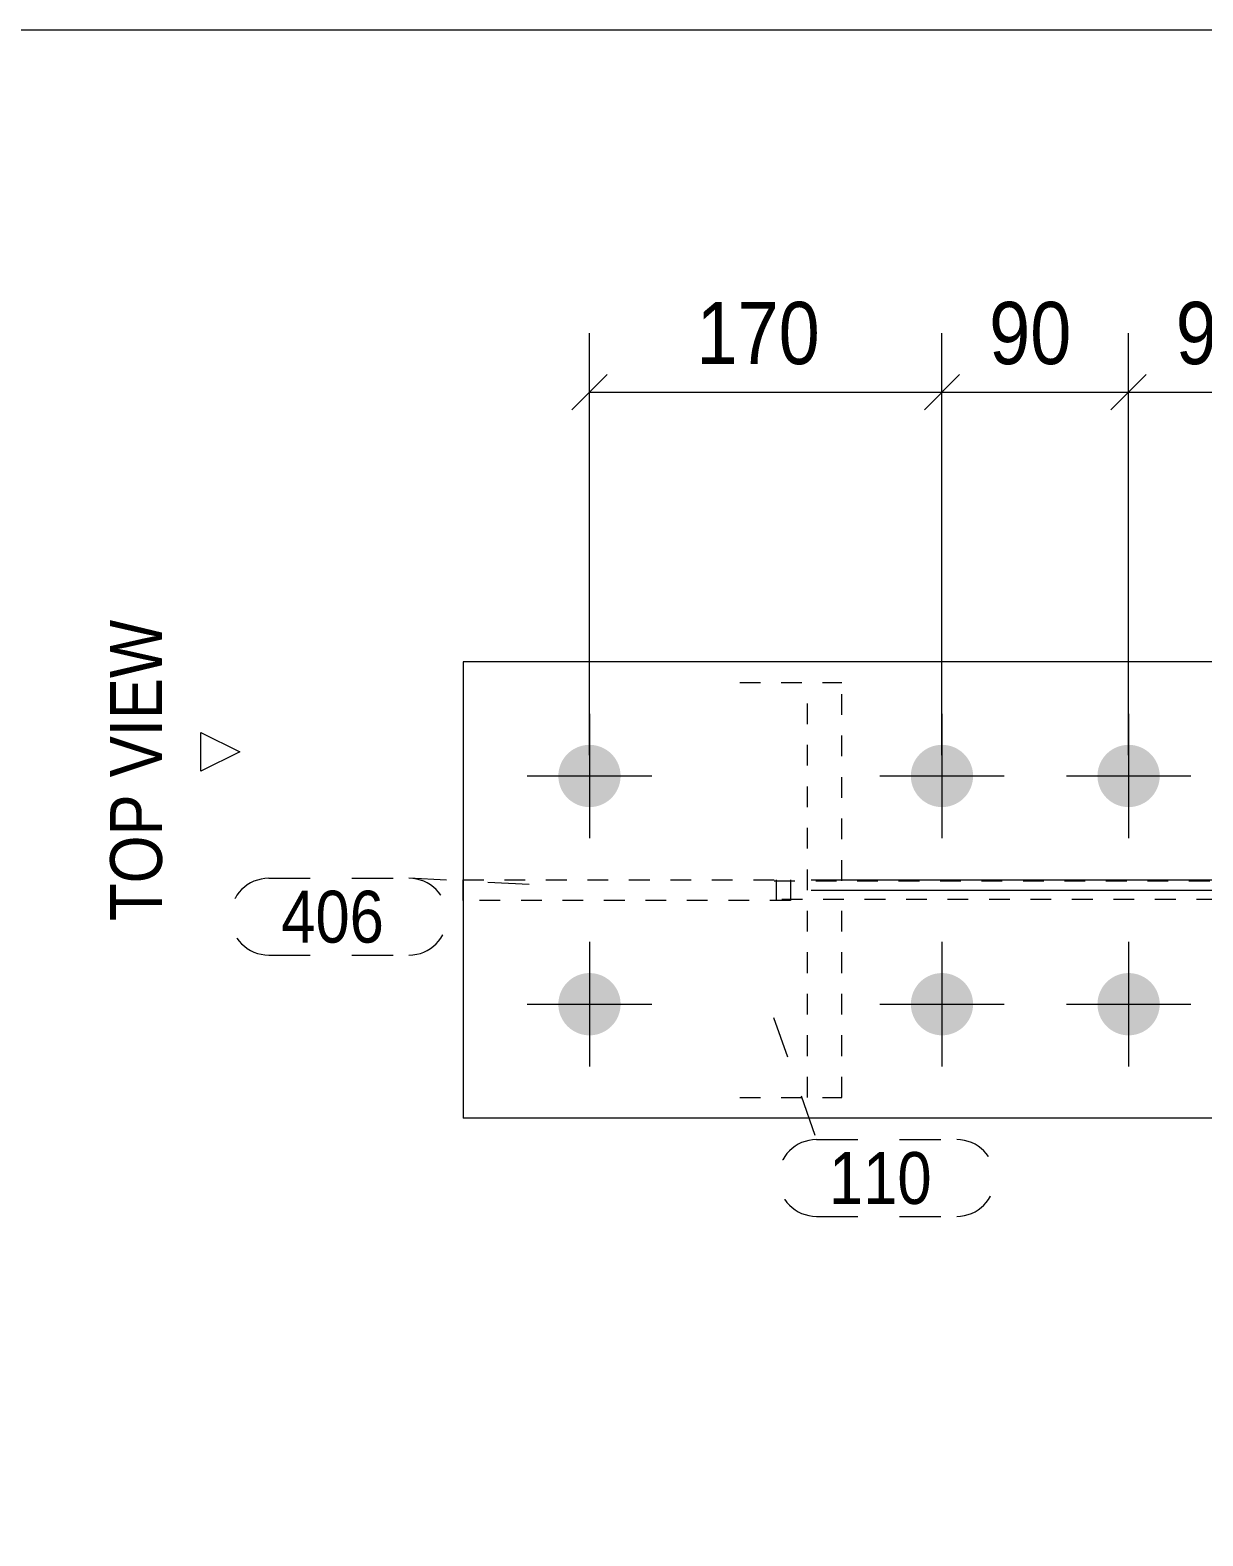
# Model space of a CAD drawing. Header units: millimetres. Extents: x 2 to 579, y 1 to 825.
# Drawn here: x 156.6 to 213.2, y 752.4 to 825 of the extents above; entities that cross this region are included whole.
import ezdxf

# ---------------------------------------------------------------- set-up
doc = ezdxf.new("R2010")
doc.units = ezdxf.units.MM
for name, pattern in [('XKITLINE00', [0]), ('XKITLINE01', [4, 1, -1, 1, -1]), ('XKITLINE02', [4, 2, -2]), ('XKITLINE03', [6, 3, -1, 1, -1])]:
    doc.linetypes.add(name, pattern=pattern)
for name, color, linetype, lineweight in [('Bolt', 3, 'Continuous', 0), ('Dimensions', 7, 'Continuous', 0), ('DrawingSheet', 5, 'Continuous', 0), ('OtherObjectType', 7, 'Continuous', 0), ('Part', 2, 'Continuous', 0), ('PartMark', 7, 'Continuous', 0)]:
    doc.layers.add(name, color=color, linetype=linetype, lineweight=lineweight)
doc.styles.add('ARIAL', font='ARIAL.TTF')

# ---------------------------------------------------------------- blocks, each defined once
blk = doc.blocks.new('*A44')
at = {"layer": 'Bolt'}
for points in [[(183.608, 790.55), (183.645, 790.548), (183.681, 790.546), (183.718, 790.543), (183.755, 790.539), (183.791, 790.534), (183.827, 790.528), (183.864, 790.521), (183.9, 790.514), (183.935, 790.505), (183.971, 790.496), (184.006, 790.485), (184.041, 790.474), (184.076, 790.462), (184.111, 790.449), (184.145, 790.436), (184.179, 790.421), (184.212, 790.406), (184.245, 790.39), (184.278, 790.373), (184.31, 790.355), (184.342, 790.337), (184.373, 790.317), (184.404, 790.297), (184.435, 790.276), (184.465, 790.255), (184.494, 790.233), (184.523, 790.21), (184.551, 790.186), (184.578, 790.161), (184.605, 790.136), (184.632, 790.111), (184.657, 790.084), (184.682, 790.057), (184.707, 790.03), (184.73, 790.002), (184.753, 789.973), (184.776, 789.944), (184.797, 789.914), (184.818, 789.883), (184.838, 789.852), (184.858, 789.821), (184.876, 789.789), (184.894, 789.757), (184.911, 789.724), (184.927, 789.691), (184.942, 789.658), (184.957, 789.624), (184.97, 789.59), (184.983, 789.555), (184.995, 789.521), (185.006, 789.485), (185.017, 789.45), (185.026, 789.414), (185.035, 789.379), (185.042, 789.343), (185.049, 789.306), (185.055, 789.27), (185.06, 789.234), (185.064, 789.197), (185.067, 789.16), (185.069, 789.124), (185.07, 789.087), (185.071, 789.05), (185.07, 789.013), (185.069, 788.976), (185.067, 788.94), (185.064, 788.903), (185.06, 788.866), (185.055, 788.83), (185.049, 788.794), (185.042, 788.757), (185.035, 788.721), (185.026, 788.686), (185.017, 788.65), (185.006, 788.615), (184.995, 788.579), (184.983, 788.545), (184.97, 788.51), (184.957, 788.476), (184.942, 788.442), (184.927, 788.409), (184.911, 788.376), (184.894, 788.343), (184.876, 788.311), (184.858, 788.279), (184.838, 788.248), (184.818, 788.217), (184.797, 788.186), (184.776, 788.156), (184.753, 788.127), (184.73, 788.098), (184.707, 788.07), (184.682, 788.043), (184.657, 788.016), (184.632, 787.989), (184.605, 787.964), (184.578, 787.939), (184.551, 787.914), (184.523, 787.89), (184.494, 787.867), (184.465, 787.845), (184.435, 787.824), (184.404, 787.803), (184.373, 787.783), (184.342, 787.763), (184.31, 787.745), (184.278, 787.727), (184.245, 787.71), (184.212, 787.694), (184.179, 787.679), (184.145, 787.664), (184.111, 787.651), (184.076, 787.638), (184.041, 787.626), (184.006, 787.615), (183.971, 787.604), (183.935, 787.595), (183.9, 787.586), (183.864, 787.579), (183.827, 787.572), (183.791, 787.566), (183.755, 787.561), (183.718, 787.557), (183.681, 787.554), (183.645, 787.552), (183.608, 787.55), (183.571, 787.55), (183.534, 787.55), (183.497, 787.552), (183.461, 787.554), (183.424, 787.557), (183.387, 787.561), (183.351, 787.566), (183.315, 787.572), (183.278, 787.579), (183.242, 787.586), (183.206, 787.595), (183.171, 787.604), (183.136, 787.615), (183.1, 787.626), (183.066, 787.638), (183.031, 787.651), (182.997, 787.664), (182.963, 787.679), (182.93, 787.694), (182.897, 787.71), (182.864, 787.727), (182.832, 787.745), (182.8, 787.763), (182.768, 787.783), (182.738, 787.803), (182.707, 787.824), (182.677, 787.845), (182.648, 787.867), (182.619, 787.89), (182.591, 787.914), (182.564, 787.939), (182.537, 787.964), (182.51, 787.989), (182.485, 788.016), (182.46, 788.043), (182.435, 788.07), (182.411, 788.098), (182.388, 788.127), (182.366, 788.156), (182.345, 788.186), (182.324, 788.217), (182.304, 788.248), (182.284, 788.279), (182.266, 788.311), (182.248, 788.343), (182.231, 788.376), (182.215, 788.409), (182.2, 788.442), (182.185, 788.476), (182.171, 788.51), (182.159, 788.545), (182.147, 788.579), (182.136, 788.615), (182.125, 788.65), (182.116, 788.686), (182.107, 788.721), (182.1, 788.757), (182.093, 788.794), (182.087, 788.83), (182.082, 788.866), (182.078, 788.903), (182.075, 788.94), (182.073, 788.976), (182.071, 789.013), (182.071, 789.05), (182.071, 789.087), (182.073, 789.124), (182.075, 789.16), (182.078, 789.197), (182.082, 789.234), (182.087, 789.27), (182.093, 789.306), (182.1, 789.343), (182.107, 789.379), (182.116, 789.414), (182.125, 789.45), (182.136, 789.485), (182.147, 789.521), (182.159, 789.555), (182.171, 789.59), (182.185, 789.624), (182.2, 789.658), (182.215, 789.691), (182.231, 789.724), (182.248, 789.757), (182.266, 789.789), (182.284, 789.821), (182.304, 789.852), (182.324, 789.883), (182.345, 789.914), (182.366, 789.944), (182.388, 789.973), (182.411, 790.002), (182.435, 790.03), (182.46, 790.057), (182.485, 790.084), (182.51, 790.111), (182.537, 790.136), (182.564, 790.161), (182.591, 790.186), (182.619, 790.21), (182.648, 790.233), (182.677, 790.255), (182.707, 790.276), (182.738, 790.297), (182.768, 790.317), (182.8, 790.337), (182.832, 790.355), (182.864, 790.373), (182.897, 790.39), (182.93, 790.406), (182.963, 790.421), (182.997, 790.436), (183.031, 790.449), (183.066, 790.462), (183.1, 790.474), (183.136, 790.485), (183.171, 790.496), (183.206, 790.505), (183.242, 790.514), (183.278, 790.521), (183.315, 790.528), (183.351, 790.534), (183.387, 790.539), (183.424, 790.543), (183.461, 790.546), (183.497, 790.548), (183.534, 790.55), (183.571, 790.55)], [(200.608, 790.55), (200.645, 790.548), (200.681, 790.546), (200.718, 790.543), (200.755, 790.539), (200.791, 790.534), (200.827, 790.528), (200.864, 790.521), (200.9, 790.514), (200.935, 790.505), (200.971, 790.496), (201.006, 790.485), (201.041, 790.474), (201.076, 790.462), (201.111, 790.449), (201.145, 790.436), (201.179, 790.421), (201.212, 790.406), (201.245, 790.39), (201.278, 790.373), (201.31, 790.355), (201.342, 790.337), (201.373, 790.317), (201.404, 790.297), (201.435, 790.276), (201.465, 790.255), (201.494, 790.233), (201.523, 790.21), (201.551, 790.186), (201.578, 790.161), (201.605, 790.136), (201.632, 790.111), (201.657, 790.084), (201.682, 790.057), (201.707, 790.03), (201.73, 790.002), (201.753, 789.973), (201.776, 789.944), (201.797, 789.914), (201.818, 789.883), (201.838, 789.852), (201.858, 789.821), (201.876, 789.789), (201.894, 789.757), (201.911, 789.724), (201.927, 789.691), (201.942, 789.658), (201.957, 789.624), (201.97, 789.59), (201.983, 789.555), (201.995, 789.521), (202.006, 789.485), (202.017, 789.45), (202.026, 789.414), (202.035, 789.379), (202.042, 789.343), (202.049, 789.306), (202.055, 789.27), (202.06, 789.234), (202.064, 789.197), (202.067, 789.16), (202.069, 789.124), (202.07, 789.087), (202.071, 789.05), (202.07, 789.013), (202.069, 788.976), (202.067, 788.94), (202.064, 788.903), (202.06, 788.866), (202.055, 788.83), (202.049, 788.794), (202.042, 788.757), (202.035, 788.721), (202.026, 788.686), (202.017, 788.65), (202.006, 788.615), (201.995, 788.579), (201.983, 788.545), (201.97, 788.51), (201.957, 788.476), (201.942, 788.442), (201.927, 788.409), (201.911, 788.376), (201.894, 788.343), (201.876, 788.311), (201.858, 788.279), (201.838, 788.248), (201.818, 788.217), (201.797, 788.186), (201.776, 788.156), (201.753, 788.127), (201.73, 788.098), (201.707, 788.07), (201.682, 788.043), (201.657, 788.016), (201.632, 787.989), (201.605, 787.964), (201.578, 787.939), (201.551, 787.914), (201.523, 787.89), (201.494, 787.867), (201.465, 787.845), (201.435, 787.824), (201.404, 787.803), (201.373, 787.783), (201.342, 787.763), (201.31, 787.745), (201.278, 787.727), (201.245, 787.71), (201.212, 787.694), (201.179, 787.679), (201.145, 787.664), (201.111, 787.651), (201.076, 787.638), (201.041, 787.626), (201.006, 787.615), (200.971, 787.604), (200.935, 787.595), (200.9, 787.586), (200.864, 787.579), (200.827, 787.572), (200.791, 787.566), (200.755, 787.561), (200.718, 787.557), (200.681, 787.554), (200.645, 787.552), (200.608, 787.55), (200.571, 787.55), (200.534, 787.55), (200.497, 787.552), (200.461, 787.554), (200.424, 787.557), (200.387, 787.561), (200.351, 787.566), (200.315, 787.572), (200.278, 787.579), (200.242, 787.586), (200.206, 787.595), (200.171, 787.604), (200.136, 787.615), (200.1, 787.626), (200.066, 787.638), (200.031, 787.651), (199.997, 787.664), (199.963, 787.679), (199.93, 787.694), (199.897, 787.71), (199.864, 787.727), (199.832, 787.745), (199.8, 787.763), (199.768, 787.783), (199.738, 787.803), (199.707, 787.824), (199.677, 787.845), (199.648, 787.867), (199.619, 787.89), (199.591, 787.914), (199.564, 787.939), (199.537, 787.964), (199.51, 787.989), (199.485, 788.016), (199.46, 788.043), (199.435, 788.07), (199.411, 788.098), (199.388, 788.127), (199.366, 788.156), (199.345, 788.186), (199.324, 788.217), (199.304, 788.248), (199.284, 788.279), (199.266, 788.311), (199.248, 788.343), (199.231, 788.376), (199.215, 788.409), (199.2, 788.442), (199.185, 788.476), (199.171, 788.51), (199.159, 788.545), (199.147, 788.579), (199.136, 788.615), (199.125, 788.65), (199.116, 788.686), (199.107, 788.721), (199.1, 788.757), (199.093, 788.794), (199.087, 788.83), (199.082, 788.866), (199.078, 788.903), (199.075, 788.94), (199.073, 788.976), (199.071, 789.013), (199.071, 789.05), (199.071, 789.087), (199.073, 789.124), (199.075, 789.16), (199.078, 789.197), (199.082, 789.234), (199.087, 789.27), (199.093, 789.306), (199.1, 789.343), (199.107, 789.379), (199.116, 789.414), (199.125, 789.45), (199.136, 789.485), (199.147, 789.521), (199.159, 789.555), (199.171, 789.59), (199.185, 789.624), (199.2, 789.658), (199.215, 789.691), (199.231, 789.724), (199.248, 789.757), (199.266, 789.789), (199.284, 789.821), (199.304, 789.852), (199.324, 789.883), (199.345, 789.914), (199.366, 789.944), (199.388, 789.973), (199.411, 790.002), (199.435, 790.03), (199.46, 790.057), (199.485, 790.084), (199.51, 790.111), (199.537, 790.136), (199.564, 790.161), (199.591, 790.186), (199.619, 790.21), (199.648, 790.233), (199.677, 790.255), (199.707, 790.276), (199.738, 790.297), (199.768, 790.317), (199.8, 790.337), (199.832, 790.355), (199.864, 790.373), (199.897, 790.39), (199.93, 790.406), (199.963, 790.421), (199.997, 790.436), (200.031, 790.449), (200.066, 790.462), (200.1, 790.474), (200.136, 790.485), (200.171, 790.496), (200.206, 790.505), (200.242, 790.514), (200.278, 790.521), (200.315, 790.528), (200.351, 790.534), (200.387, 790.539), (200.424, 790.543), (200.461, 790.546), (200.497, 790.548), (200.534, 790.55), (200.571, 790.55)], [(209.608, 790.55), (209.645, 790.548), (209.681, 790.546), (209.718, 790.543), (209.755, 790.539), (209.791, 790.534), (209.827, 790.528), (209.864, 790.521), (209.9, 790.514), (209.935, 790.505), (209.971, 790.496), (210.006, 790.485), (210.041, 790.474), (210.076, 790.462), (210.111, 790.449), (210.145, 790.436), (210.179, 790.421), (210.212, 790.406), (210.245, 790.39), (210.278, 790.373), (210.31, 790.355), (210.342, 790.337), (210.373, 790.317), (210.404, 790.297), (210.435, 790.276), (210.465, 790.255), (210.494, 790.233), (210.523, 790.21), (210.551, 790.186), (210.578, 790.161), (210.605, 790.136), (210.632, 790.111), (210.657, 790.084), (210.682, 790.057), (210.707, 790.03), (210.73, 790.002), (210.753, 789.973), (210.776, 789.944), (210.797, 789.914), (210.818, 789.883), (210.838, 789.852), (210.858, 789.821), (210.876, 789.789), (210.894, 789.757), (210.911, 789.724), (210.927, 789.691), (210.942, 789.658), (210.957, 789.624), (210.97, 789.59), (210.983, 789.555), (210.995, 789.521), (211.006, 789.485), (211.017, 789.45), (211.026, 789.414), (211.035, 789.379), (211.042, 789.343), (211.049, 789.306), (211.055, 789.27), (211.06, 789.234), (211.064, 789.197), (211.067, 789.16), (211.069, 789.124), (211.07, 789.087), (211.071, 789.05), (211.07, 789.013), (211.069, 788.976), (211.067, 788.94), (211.064, 788.903), (211.06, 788.866), (211.055, 788.83), (211.049, 788.794), (211.042, 788.757), (211.035, 788.721), (211.026, 788.686), (211.017, 788.65), (211.006, 788.615), (210.995, 788.579), (210.983, 788.545), (210.97, 788.51), (210.957, 788.476), (210.942, 788.442), (210.927, 788.409), (210.911, 788.376), (210.894, 788.343), (210.876, 788.311), (210.858, 788.279), (210.838, 788.248), (210.818, 788.217), (210.797, 788.186), (210.776, 788.156), (210.753, 788.127), (210.73, 788.098), (210.707, 788.07), (210.682, 788.043), (210.657, 788.016), (210.632, 787.989), (210.605, 787.964), (210.578, 787.939), (210.551, 787.914), (210.523, 787.89), (210.494, 787.867), (210.465, 787.845), (210.435, 787.824), (210.404, 787.803), (210.373, 787.783), (210.342, 787.763), (210.31, 787.745), (210.278, 787.727), (210.245, 787.71), (210.212, 787.694), (210.179, 787.679), (210.145, 787.664), (210.111, 787.651), (210.076, 787.638), (210.041, 787.626), (210.006, 787.615), (209.971, 787.604), (209.935, 787.595), (209.9, 787.586), (209.864, 787.579), (209.827, 787.572), (209.791, 787.566), (209.755, 787.561), (209.718, 787.557), (209.681, 787.554), (209.645, 787.552), (209.608, 787.55), (209.571, 787.55), (209.534, 787.55), (209.497, 787.552), (209.461, 787.554), (209.424, 787.557), (209.387, 787.561), (209.351, 787.566), (209.315, 787.572), (209.278, 787.579), (209.242, 787.586), (209.206, 787.595), (209.171, 787.604), (209.136, 787.615), (209.1, 787.626), (209.066, 787.638), (209.031, 787.651), (208.997, 787.664), (208.963, 787.679), (208.93, 787.694), (208.897, 787.71), (208.864, 787.727), (208.832, 787.745), (208.8, 787.763), (208.768, 787.783), (208.738, 787.803), (208.707, 787.824), (208.677, 787.845), (208.648, 787.867), (208.619, 787.89), (208.591, 787.914), (208.564, 787.939), (208.537, 787.964), (208.51, 787.989), (208.485, 788.016), (208.46, 788.043), (208.435, 788.07), (208.411, 788.098), (208.388, 788.127), (208.366, 788.156), (208.345, 788.186), (208.324, 788.217), (208.304, 788.248), (208.284, 788.279), (208.266, 788.311), (208.248, 788.343), (208.231, 788.376), (208.215, 788.409), (208.2, 788.442), (208.185, 788.476), (208.171, 788.51), (208.159, 788.545), (208.147, 788.579), (208.136, 788.615), (208.125, 788.65), (208.116, 788.686), (208.107, 788.721), (208.1, 788.757), (208.093, 788.794), (208.087, 788.83), (208.082, 788.866), (208.078, 788.903), (208.075, 788.94), (208.073, 788.976), (208.071, 789.013), (208.071, 789.05), (208.071, 789.087), (208.073, 789.124), (208.075, 789.16), (208.078, 789.197), (208.082, 789.234), (208.087, 789.27), (208.093, 789.306), (208.1, 789.343), (208.107, 789.379), (208.116, 789.414), (208.125, 789.45), (208.136, 789.485), (208.147, 789.521), (208.159, 789.555), (208.171, 789.59), (208.185, 789.624), (208.2, 789.658), (208.215, 789.691), (208.231, 789.724), (208.248, 789.757), (208.266, 789.789), (208.284, 789.821), (208.304, 789.852), (208.324, 789.883), (208.345, 789.914), (208.366, 789.944), (208.388, 789.973), (208.411, 790.002), (208.435, 790.03), (208.46, 790.057), (208.485, 790.084), (208.51, 790.111), (208.537, 790.136), (208.564, 790.161), (208.591, 790.186), (208.619, 790.21), (208.648, 790.233), (208.677, 790.255), (208.707, 790.276), (208.738, 790.297), (208.768, 790.317), (208.8, 790.337), (208.832, 790.355), (208.864, 790.373), (208.897, 790.39), (208.93, 790.406), (208.963, 790.421), (208.997, 790.436), (209.031, 790.449), (209.066, 790.462), (209.1, 790.474), (209.136, 790.485), (209.171, 790.496), (209.206, 790.505), (209.242, 790.514), (209.278, 790.521), (209.315, 790.528), (209.351, 790.534), (209.387, 790.539), (209.424, 790.543), (209.461, 790.546), (209.497, 790.548), (209.534, 790.55), (209.571, 790.55)], [(183.608, 779.55), (183.645, 779.548), (183.681, 779.546), (183.718, 779.543), (183.755, 779.539), (183.791, 779.534), (183.827, 779.528), (183.864, 779.521), (183.9, 779.514), (183.935, 779.505), (183.971, 779.496), (184.006, 779.485), (184.041, 779.474), (184.076, 779.462), (184.111, 779.449), (184.145, 779.436), (184.179, 779.421), (184.212, 779.406), (184.245, 779.39), (184.278, 779.373), (184.31, 779.355), (184.342, 779.337), (184.373, 779.317), (184.404, 779.297), (184.435, 779.276), (184.465, 779.255), (184.494, 779.233), (184.523, 779.21), (184.551, 779.186), (184.578, 779.161), (184.605, 779.136), (184.632, 779.111), (184.657, 779.084), (184.682, 779.057), (184.707, 779.03), (184.73, 779.002), (184.753, 778.973), (184.776, 778.944), (184.797, 778.914), (184.818, 778.883), (184.838, 778.852), (184.858, 778.821), (184.876, 778.789), (184.894, 778.757), (184.911, 778.724), (184.927, 778.691), (184.942, 778.658), (184.957, 778.624), (184.97, 778.59), (184.983, 778.555), (184.995, 778.521), (185.006, 778.485), (185.017, 778.45), (185.026, 778.414), (185.035, 778.379), (185.042, 778.343), (185.049, 778.306), (185.055, 778.27), (185.06, 778.234), (185.064, 778.197), (185.067, 778.16), (185.069, 778.124), (185.07, 778.087), (185.071, 778.05), (185.07, 778.013), (185.069, 777.976), (185.067, 777.94), (185.064, 777.903), (185.06, 777.866), (185.055, 777.83), (185.049, 777.794), (185.042, 777.757), (185.035, 777.721), (185.026, 777.686), (185.017, 777.65), (185.006, 777.615), (184.995, 777.579), (184.983, 777.545), (184.97, 777.51), (184.957, 777.476), (184.942, 777.442), (184.927, 777.409), (184.911, 777.376), (184.894, 777.343), (184.876, 777.311), (184.858, 777.279), (184.838, 777.248), (184.818, 777.217), (184.797, 777.186), (184.776, 777.156), (184.753, 777.127), (184.73, 777.098), (184.707, 777.07), (184.682, 777.043), (184.657, 777.016), (184.632, 776.989), (184.605, 776.964), (184.578, 776.939), (184.551, 776.914), (184.523, 776.89), (184.494, 776.867), (184.465, 776.845), (184.435, 776.824), (184.404, 776.803), (184.373, 776.783), (184.342, 776.763), (184.31, 776.745), (184.278, 776.727), (184.245, 776.71), (184.212, 776.694), (184.179, 776.679), (184.145, 776.664), (184.111, 776.651), (184.076, 776.638), (184.041, 776.626), (184.006, 776.615), (183.971, 776.604), (183.935, 776.595), (183.9, 776.586), (183.864, 776.579), (183.827, 776.572), (183.791, 776.566), (183.755, 776.561), (183.718, 776.557), (183.681, 776.554), (183.645, 776.552), (183.608, 776.55), (183.571, 776.55), (183.534, 776.55), (183.497, 776.552), (183.461, 776.554), (183.424, 776.557), (183.387, 776.561), (183.351, 776.566), (183.315, 776.572), (183.278, 776.579), (183.242, 776.586), (183.206, 776.595), (183.171, 776.604), (183.136, 776.615), (183.1, 776.626), (183.066, 776.638), (183.031, 776.651), (182.997, 776.664), (182.963, 776.679), (182.93, 776.694), (182.897, 776.71), (182.864, 776.727), (182.832, 776.745), (182.8, 776.763), (182.768, 776.783), (182.738, 776.803), (182.707, 776.824), (182.677, 776.845), (182.648, 776.867), (182.619, 776.89), (182.591, 776.914), (182.564, 776.939), (182.537, 776.964), (182.51, 776.989), (182.485, 777.016), (182.46, 777.043), (182.435, 777.07), (182.411, 777.098), (182.388, 777.127), (182.366, 777.156), (182.345, 777.186), (182.324, 777.217), (182.304, 777.248), (182.284, 777.279), (182.266, 777.311), (182.248, 777.343), (182.231, 777.376), (182.215, 777.409), (182.2, 777.442), (182.185, 777.476), (182.171, 777.51), (182.159, 777.545), (182.147, 777.579), (182.136, 777.615), (182.125, 777.65), (182.116, 777.686), (182.107, 777.721), (182.1, 777.757), (182.093, 777.794), (182.087, 777.83), (182.082, 777.866), (182.078, 777.903), (182.075, 777.94), (182.073, 777.976), (182.071, 778.013), (182.071, 778.05), (182.071, 778.087), (182.073, 778.124), (182.075, 778.16), (182.078, 778.197), (182.082, 778.234), (182.087, 778.27), (182.093, 778.306), (182.1, 778.343), (182.107, 778.379), (182.116, 778.414), (182.125, 778.45), (182.136, 778.485), (182.147, 778.521), (182.159, 778.555), (182.171, 778.59), (182.185, 778.624), (182.2, 778.658), (182.215, 778.691), (182.231, 778.724), (182.248, 778.757), (182.266, 778.789), (182.284, 778.821), (182.304, 778.852), (182.324, 778.883), (182.345, 778.914), (182.366, 778.944), (182.388, 778.973), (182.411, 779.002), (182.435, 779.03), (182.46, 779.057), (182.485, 779.084), (182.51, 779.111), (182.537, 779.136), (182.564, 779.161), (182.591, 779.186), (182.619, 779.21), (182.648, 779.233), (182.677, 779.255), (182.707, 779.276), (182.738, 779.297), (182.768, 779.317), (182.8, 779.337), (182.832, 779.355), (182.864, 779.373), (182.897, 779.39), (182.93, 779.406), (182.963, 779.421), (182.997, 779.436), (183.031, 779.449), (183.066, 779.462), (183.1, 779.474), (183.136, 779.485), (183.171, 779.496), (183.206, 779.505), (183.242, 779.514), (183.278, 779.521), (183.315, 779.528), (183.351, 779.534), (183.387, 779.539), (183.424, 779.543), (183.461, 779.546), (183.497, 779.548), (183.534, 779.55), (183.571, 779.55)], [(200.608, 779.55), (200.645, 779.548), (200.681, 779.546), (200.718, 779.543), (200.755, 779.539), (200.791, 779.534), (200.827, 779.528), (200.864, 779.521), (200.9, 779.514), (200.935, 779.505), (200.971, 779.496), (201.006, 779.485), (201.041, 779.474), (201.076, 779.462), (201.111, 779.449), (201.145, 779.436), (201.179, 779.421), (201.212, 779.406), (201.245, 779.39), (201.278, 779.373), (201.31, 779.355), (201.342, 779.337), (201.373, 779.317), (201.404, 779.297), (201.435, 779.276), (201.465, 779.255), (201.494, 779.233), (201.523, 779.21), (201.551, 779.186), (201.578, 779.161), (201.605, 779.136), (201.632, 779.111), (201.657, 779.084), (201.682, 779.057), (201.707, 779.03), (201.73, 779.002), (201.753, 778.973), (201.776, 778.944), (201.797, 778.914), (201.818, 778.883), (201.838, 778.852), (201.858, 778.821), (201.876, 778.789), (201.894, 778.757), (201.911, 778.724), (201.927, 778.691), (201.942, 778.658), (201.957, 778.624), (201.97, 778.59), (201.983, 778.555), (201.995, 778.521), (202.006, 778.485), (202.017, 778.45), (202.026, 778.414), (202.035, 778.379), (202.042, 778.343), (202.049, 778.306), (202.055, 778.27), (202.06, 778.234), (202.064, 778.197), (202.067, 778.16), (202.069, 778.124), (202.07, 778.087), (202.071, 778.05), (202.07, 778.013), (202.069, 777.976), (202.067, 777.94), (202.064, 777.903), (202.06, 777.866), (202.055, 777.83), (202.049, 777.794), (202.042, 777.757), (202.035, 777.721), (202.026, 777.686), (202.017, 777.65), (202.006, 777.615), (201.995, 777.579), (201.983, 777.545), (201.97, 777.51), (201.957, 777.476), (201.942, 777.442), (201.927, 777.409), (201.911, 777.376), (201.894, 777.343), (201.876, 777.311), (201.858, 777.279), (201.838, 777.248), (201.818, 777.217), (201.797, 777.186), (201.776, 777.156), (201.753, 777.127), (201.73, 777.098), (201.707, 777.07), (201.682, 777.043), (201.657, 777.016), (201.632, 776.989), (201.605, 776.964), (201.578, 776.939), (201.551, 776.914), (201.523, 776.89), (201.494, 776.867), (201.465, 776.845), (201.435, 776.824), (201.404, 776.803), (201.373, 776.783), (201.342, 776.763), (201.31, 776.745), (201.278, 776.727), (201.245, 776.71), (201.212, 776.694), (201.179, 776.679), (201.145, 776.664), (201.111, 776.651), (201.076, 776.638), (201.041, 776.626), (201.006, 776.615), (200.971, 776.604), (200.935, 776.595), (200.9, 776.586), (200.864, 776.579), (200.827, 776.572), (200.791, 776.566), (200.755, 776.561), (200.718, 776.557), (200.681, 776.554), (200.645, 776.552), (200.608, 776.55), (200.571, 776.55), (200.534, 776.55), (200.497, 776.552), (200.461, 776.554), (200.424, 776.557), (200.387, 776.561), (200.351, 776.566), (200.315, 776.572), (200.278, 776.579), (200.242, 776.586), (200.206, 776.595), (200.171, 776.604), (200.136, 776.615), (200.1, 776.626), (200.066, 776.638), (200.031, 776.651), (199.997, 776.664), (199.963, 776.679), (199.93, 776.694), (199.897, 776.71), (199.864, 776.727), (199.832, 776.745), (199.8, 776.763), (199.768, 776.783), (199.738, 776.803), (199.707, 776.824), (199.677, 776.845), (199.648, 776.867), (199.619, 776.89), (199.591, 776.914), (199.564, 776.939), (199.537, 776.964), (199.51, 776.989), (199.485, 777.016), (199.46, 777.043), (199.435, 777.07), (199.411, 777.098), (199.388, 777.127), (199.366, 777.156), (199.345, 777.186), (199.324, 777.217), (199.304, 777.248), (199.284, 777.279), (199.266, 777.311), (199.248, 777.343), (199.231, 777.376), (199.215, 777.409), (199.2, 777.442), (199.185, 777.476), (199.171, 777.51), (199.159, 777.545), (199.147, 777.579), (199.136, 777.615), (199.125, 777.65), (199.116, 777.686), (199.107, 777.721), (199.1, 777.757), (199.093, 777.794), (199.087, 777.83), (199.082, 777.866), (199.078, 777.903), (199.075, 777.94), (199.073, 777.976), (199.071, 778.013), (199.071, 778.05), (199.071, 778.087), (199.073, 778.124), (199.075, 778.16), (199.078, 778.197), (199.082, 778.234), (199.087, 778.27), (199.093, 778.306), (199.1, 778.343), (199.107, 778.379), (199.116, 778.414), (199.125, 778.45), (199.136, 778.485), (199.147, 778.521), (199.159, 778.555), (199.171, 778.59), (199.185, 778.624), (199.2, 778.658), (199.215, 778.691), (199.231, 778.724), (199.248, 778.757), (199.266, 778.789), (199.284, 778.821), (199.304, 778.852), (199.324, 778.883), (199.345, 778.914), (199.366, 778.944), (199.388, 778.973), (199.411, 779.002), (199.435, 779.03), (199.46, 779.057), (199.485, 779.084), (199.51, 779.111), (199.537, 779.136), (199.564, 779.161), (199.591, 779.186), (199.619, 779.21), (199.648, 779.233), (199.677, 779.255), (199.707, 779.276), (199.738, 779.297), (199.768, 779.317), (199.8, 779.337), (199.832, 779.355), (199.864, 779.373), (199.897, 779.39), (199.93, 779.406), (199.963, 779.421), (199.997, 779.436), (200.031, 779.449), (200.066, 779.462), (200.1, 779.474), (200.136, 779.485), (200.171, 779.496), (200.206, 779.505), (200.242, 779.514), (200.278, 779.521), (200.315, 779.528), (200.351, 779.534), (200.387, 779.539), (200.424, 779.543), (200.461, 779.546), (200.497, 779.548), (200.534, 779.55), (200.571, 779.55)], [(209.608, 779.55), (209.645, 779.548), (209.681, 779.546), (209.718, 779.543), (209.755, 779.539), (209.791, 779.534), (209.827, 779.528), (209.864, 779.521), (209.9, 779.514), (209.935, 779.505), (209.971, 779.496), (210.006, 779.485), (210.041, 779.474), (210.076, 779.462), (210.111, 779.449), (210.145, 779.436), (210.179, 779.421), (210.212, 779.406), (210.245, 779.39), (210.278, 779.373), (210.31, 779.355), (210.342, 779.337), (210.373, 779.317), (210.404, 779.297), (210.435, 779.276), (210.465, 779.255), (210.494, 779.233), (210.523, 779.21), (210.551, 779.186), (210.578, 779.161), (210.605, 779.136), (210.632, 779.111), (210.657, 779.084), (210.682, 779.057), (210.707, 779.03), (210.73, 779.002), (210.753, 778.973), (210.776, 778.944), (210.797, 778.914), (210.818, 778.883), (210.838, 778.852), (210.858, 778.821), (210.876, 778.789), (210.894, 778.757), (210.911, 778.724), (210.927, 778.691), (210.942, 778.658), (210.957, 778.624), (210.97, 778.59), (210.983, 778.555), (210.995, 778.521), (211.006, 778.485), (211.017, 778.45), (211.026, 778.414), (211.035, 778.379), (211.042, 778.343), (211.049, 778.306), (211.055, 778.27), (211.06, 778.234), (211.064, 778.197), (211.067, 778.16), (211.069, 778.124), (211.07, 778.087), (211.071, 778.05), (211.07, 778.013), (211.069, 777.976), (211.067, 777.94), (211.064, 777.903), (211.06, 777.866), (211.055, 777.83), (211.049, 777.794), (211.042, 777.757), (211.035, 777.721), (211.026, 777.686), (211.017, 777.65), (211.006, 777.615), (210.995, 777.579), (210.983, 777.545), (210.97, 777.51), (210.957, 777.476), (210.942, 777.442), (210.927, 777.409), (210.911, 777.376), (210.894, 777.343), (210.876, 777.311), (210.858, 777.279), (210.838, 777.248), (210.818, 777.217), (210.797, 777.186), (210.776, 777.156), (210.753, 777.127), (210.73, 777.098), (210.707, 777.07), (210.682, 777.043), (210.657, 777.016), (210.632, 776.989), (210.605, 776.964), (210.578, 776.939), (210.551, 776.914), (210.523, 776.89), (210.494, 776.867), (210.465, 776.845), (210.435, 776.824), (210.404, 776.803), (210.373, 776.783), (210.342, 776.763), (210.31, 776.745), (210.278, 776.727), (210.245, 776.71), (210.212, 776.694), (210.179, 776.679), (210.145, 776.664), (210.111, 776.651), (210.076, 776.638), (210.041, 776.626), (210.006, 776.615), (209.971, 776.604), (209.935, 776.595), (209.9, 776.586), (209.864, 776.579), (209.827, 776.572), (209.791, 776.566), (209.755, 776.561), (209.718, 776.557), (209.681, 776.554), (209.645, 776.552), (209.608, 776.55), (209.571, 776.55), (209.534, 776.55), (209.497, 776.552), (209.461, 776.554), (209.424, 776.557), (209.387, 776.561), (209.351, 776.566), (209.315, 776.572), (209.278, 776.579), (209.242, 776.586), (209.206, 776.595), (209.171, 776.604), (209.136, 776.615), (209.1, 776.626), (209.066, 776.638), (209.031, 776.651), (208.997, 776.664), (208.963, 776.679), (208.93, 776.694), (208.897, 776.71), (208.864, 776.727), (208.832, 776.745), (208.8, 776.763), (208.768, 776.783), (208.738, 776.803), (208.707, 776.824), (208.677, 776.845), (208.648, 776.867), (208.619, 776.89), (208.591, 776.914), (208.564, 776.939), (208.537, 776.964), (208.51, 776.989), (208.485, 777.016), (208.46, 777.043), (208.435, 777.07), (208.411, 777.098), (208.388, 777.127), (208.366, 777.156), (208.345, 777.186), (208.324, 777.217), (208.304, 777.248), (208.284, 777.279), (208.266, 777.311), (208.248, 777.343), (208.231, 777.376), (208.215, 777.409), (208.2, 777.442), (208.185, 777.476), (208.171, 777.51), (208.159, 777.545), (208.147, 777.579), (208.136, 777.615), (208.125, 777.65), (208.116, 777.686), (208.107, 777.721), (208.1, 777.757), (208.093, 777.794), (208.087, 777.83), (208.082, 777.866), (208.078, 777.903), (208.075, 777.94), (208.073, 777.976), (208.071, 778.013), (208.071, 778.05), (208.071, 778.087), (208.073, 778.124), (208.075, 778.16), (208.078, 778.197), (208.082, 778.234), (208.087, 778.27), (208.093, 778.306), (208.1, 778.343), (208.107, 778.379), (208.116, 778.414), (208.125, 778.45), (208.136, 778.485), (208.147, 778.521), (208.159, 778.555), (208.171, 778.59), (208.185, 778.624), (208.2, 778.658), (208.215, 778.691), (208.231, 778.724), (208.248, 778.757), (208.266, 778.789), (208.284, 778.821), (208.304, 778.852), (208.324, 778.883), (208.345, 778.914), (208.366, 778.944), (208.388, 778.973), (208.411, 779.002), (208.435, 779.03), (208.46, 779.057), (208.485, 779.084), (208.51, 779.111), (208.537, 779.136), (208.564, 779.161), (208.591, 779.186), (208.619, 779.21), (208.648, 779.233), (208.677, 779.255), (208.707, 779.276), (208.738, 779.297), (208.768, 779.317), (208.8, 779.337), (208.832, 779.355), (208.864, 779.373), (208.897, 779.39), (208.93, 779.406), (208.963, 779.421), (208.997, 779.436), (209.031, 779.449), (209.066, 779.462), (209.1, 779.474), (209.136, 779.485), (209.171, 779.496), (209.206, 779.505), (209.242, 779.514), (209.278, 779.521), (209.315, 779.528), (209.351, 779.534), (209.387, 779.539), (209.424, 779.543), (209.461, 779.546), (209.497, 779.548), (209.534, 779.55), (209.571, 779.55)]]:
    blk.add_hatch(color=3, dxfattribs=at).paths.add_polyline_path(points, flags=17)
at = {"layer": 'Bolt', "color": 3, "linetype": 'XKITLINE00', "lineweight": 0}
for p, q in [((183.571, 792.05), (183.571, 786.05)), ((200.571, 792.05), (200.571, 786.05)), ((209.571, 792.05), (209.571, 786.05)), ((180.571, 789.05), (186.571, 789.05)), ((197.571, 789.05), (203.571, 789.05)), ((206.571, 789.05), (212.571, 789.05)), ((183.571, 781.05), (183.571, 775.05)), ((200.571, 781.05), (200.571, 775.05)), ((209.571, 781.05), (209.571, 775.05)), ((180.571, 778.05), (186.571, 778.05)), ((197.571, 778.05), (203.571, 778.05)), ((206.571, 778.05), (212.571, 778.05))]:
    blk.add_line(p, q, dxfattribs=at)
blk = doc.blocks.new('*A46')
at = {"layer": 'Part', "color": 2, "linetype": 'XKITLINE00', "lineweight": 0}
for p, q in [((310.476, 794.55), (177.474, 794.55)), ((177.474, 794.55), (177.474, 772.55)), ((310.476, 772.55), (177.474, 772.55))]:
    blk.add_line(p, q, dxfattribs=at)
blk = doc.blocks.new('*A48')
at = {"layer": 'Part', "color": 7, "linetype": 'XKITLINE01', "lineweight": 0}
for p, q in [((190.815, 793.55), (195.749, 793.55)), ((194.083, 773.55), (194.083, 793.55)), ((195.749, 784), (195.749, 793.55)), ((192.481, 784), (239.839, 784)), ((239.27, 783.1), (239.27, 784)), ((239.839, 784), (239.841, 783.1)), ((239.841, 783.1), (192.481, 783.1)), ((195.749, 773.55), (195.749, 783.1)), ((190.815, 773.55), (195.749, 773.55))]:
    blk.add_line(p, q, dxfattribs=at)
at = {"layer": 'Part', "color": 7, "linetype": 'XKITLINE03', "lineweight": 0}
blk.add_line((226.279, 783.55), (217.59, 783.55), dxfattribs=at)
blk = doc.blocks.new('*A49')
at = {"layer": 'Part', "color": 7, "linetype": 'XKITLINE01', "lineweight": 0}
for p, q in [((177.474, 783.05), (177.474, 784.05)), ((177.474, 784.05), (193.27, 784.05)), ((192.583, 783.05), (192.583, 784.05)), ((193.27, 784.05), (193.27, 783.05)), ((193.27, 783.05), (177.474, 783.05))]:
    blk.add_line(p, q, dxfattribs=at)
blk = doc.blocks.new('*A51')
at = {"layer": 'DrawingSheet', "color": 5, "linetype": 'XKITLINE00', "lineweight": 0}
blk.add_line((579, 825), (5, 825), dxfattribs=at)
blk = doc.blocks.new('*A141')
at = {"layer": 'Dimensions', "color": 7, "linetype": 'XKITLINE00', "lineweight": 0}
for p, q in [((194.27, 784.05), (319.8, 784.05)), ((194.27, 783.55), (319.8, 783.55))]:
    blk.add_line(p, q, dxfattribs=at)
blk = doc.blocks.new('*A142')
at = {"layer": 'Dimensions', "color": 7, "linetype": 'XKITLINE00', "lineweight": 0}
for p, q in [((183.571, 790.05), (183.571, 810.4)), ((200.571, 790.05), (200.571, 810.4)), ((184.419, 808.399), (182.722, 806.701)), ((201.419, 808.399), (199.722, 806.701)), ((183.571, 807.55), (200.571, 807.55))]:
    blk.add_line(p, q, dxfattribs=at)
at = {"layer": 'Dimensions', "color": 3}
for p in [(183.571, 807.55), (200.571, 807.55)]:
    blk.add_point(p, dxfattribs=at)
at = {"layer": 'Dimensions', "color": 3, "style": 'ARIAL', "width": 0.85}
blk.add_text('170', height=3, dxfattribs=at).set_placement((188.733, 808.9))
blk = doc.blocks.new('*A143')
at = {"layer": 'Dimensions', "color": 7, "linetype": 'XKITLINE00', "lineweight": 0}
for p, q in [((200.571, 790.05), (200.571, 810.4)), ((209.571, 790.05), (209.571, 810.4)), ((201.419, 808.399), (199.722, 806.701)), ((210.419, 808.399), (208.722, 806.701)), ((200.571, 807.55), (209.571, 807.55))]:
    blk.add_line(p, q, dxfattribs=at)
at = {"layer": 'Dimensions', "color": 3}
for p in [(200.571, 807.55), (209.571, 807.55)]:
    blk.add_point(p, dxfattribs=at)
at = {"layer": 'Dimensions', "color": 3, "style": 'ARIAL', "width": 0.85}
blk.add_text('90', height=3, dxfattribs=at).set_placement((202.846, 808.9))
blk = doc.blocks.new('*A144')
at = {"layer": 'Dimensions', "color": 7, "linetype": 'XKITLINE00', "lineweight": 0}
for p, q in [((209.571, 790.05), (209.571, 810.4)), ((218.571, 790.05), (218.571, 810.4)), ((210.419, 808.399), (208.722, 806.701)), ((219.419, 808.399), (217.722, 806.701)), ((209.571, 807.55), (218.571, 807.55))]:
    blk.add_line(p, q, dxfattribs=at)
at = {"layer": 'Dimensions', "color": 3}
for p in [(209.571, 807.55), (218.571, 807.55)]:
    blk.add_point(p, dxfattribs=at)
at = {"layer": 'Dimensions', "color": 3, "style": 'ARIAL', "width": 0.85}
blk.add_text('90', height=3, dxfattribs=at).set_placement((211.846, 808.9))
blk = doc.blocks.new('*A153')
at = {"layer": 'PartMark', "color": 7, "linetype": 'XKITLINE02', "lineweight": 0}
for p, q in [((168.104, 784.118), (174.867, 784.118)), ((180.663, 783.821), (174.867, 784.118)), ((168.104, 780.418), (174.867, 780.418))]:
    blk.add_line(p, q, dxfattribs=at)
for centre, start, end in [((168.104, 782.268), 90, 270), ((174.867, 782.268), 270, 90)]:
    blk.add_arc(centre, 1.85, start, end, dxfattribs=at)
at = {"layer": 'PartMark', "color": 3, "style": 'ARIAL', "width": 0.85}
blk.add_text('406', height=2.5, dxfattribs=at).set_placement((168.704, 781.018))
blk = doc.blocks.new('*A154')
at = {"layer": 'PartMark', "color": 7, "linetype": 'XKITLINE02', "lineweight": 0}
for p, q in [((192.449, 777.401), (194.519, 771.523)), ((194.519, 771.523), (201.282, 771.523)), ((194.519, 767.823), (201.282, 767.823))]:
    blk.add_line(p, q, dxfattribs=at)
for centre, start, end in [((194.519, 769.673), 90, 270), ((201.282, 769.673), 270, 90)]:
    blk.add_arc(centre, 1.85, start, end, dxfattribs=at)
at = {"layer": 'PartMark', "color": 3, "style": 'ARIAL', "width": 0.85}
blk.add_text('110', height=2.5, dxfattribs=at).set_placement((195.119, 768.423))
blk = doc.blocks.new('*A157')
at = {"layer": 'OtherObjectType', "color": 7, "linetype": 'XKITLINE00', "lineweight": 0}
for p, q in [((164.829, 789.274), (164.829, 791.149)), ((164.829, 791.149), (166.704, 790.212)), ((166.704, 790.212), (164.829, 789.274)), ((166.704, 790.212), (166.704, 790.212)), ((258.34, 764.548), (259.277, 766.423)), ((259.277, 766.423), (260.215, 764.548)), ((259.277, 766.423), (259.277, 766.423)), ((260.215, 764.548), (258.34, 764.548)), ((250.94, 752.423), (258.364, 752.423))]:
    blk.add_line(p, q, dxfattribs=at)
at = {"layer": 'OtherObjectType', "color": 7, "style": 'ARIAL', "width": 0.85}
blk.add_text('TOP VIEW', height=2.5, rotation=90, dxfattribs=at).set_placement((162.954, 782.061))
for s, p in [('FRONT VIEW', (248.813, 760.173)), ('C', (250.94, 753.173)), ('C', (255.957, 753.173)), ('-', (254.097, 753.173))]:
    blk.add_text(s, height=2.5, dxfattribs=at).set_placement(p)

msp = doc.modelspace()

# ---------------------------------------------------------------- block references
at = {"lineweight": 0}
for name in ['*A51', '*A142', '*A143', '*A144', '*A46', '*A48', '*A44', '*A141', '*A153', '*A49', '*A154']:
    msp.add_blockref(name, (0, 0), dxfattribs=at)
at = {"layer": 'OtherObjectType', "lineweight": 0}
msp.add_blockref('*A157', (0, 0), dxfattribs=at)

doc.saveas('drawing.dxf')
